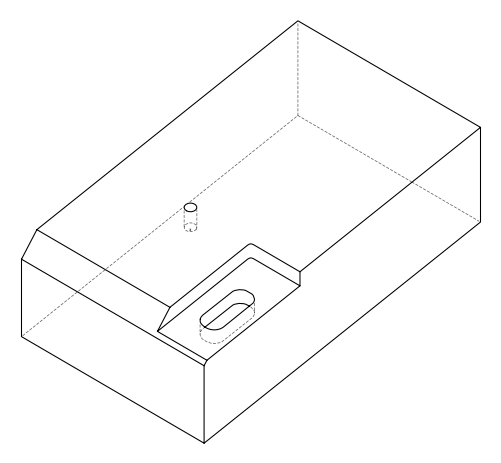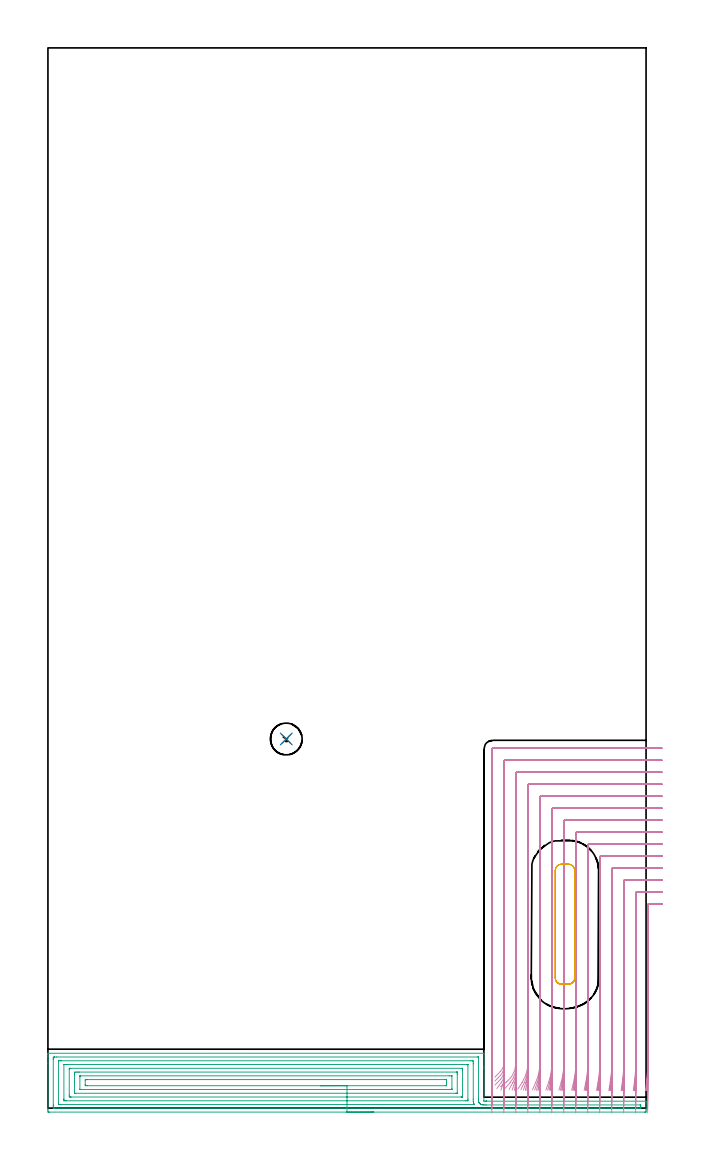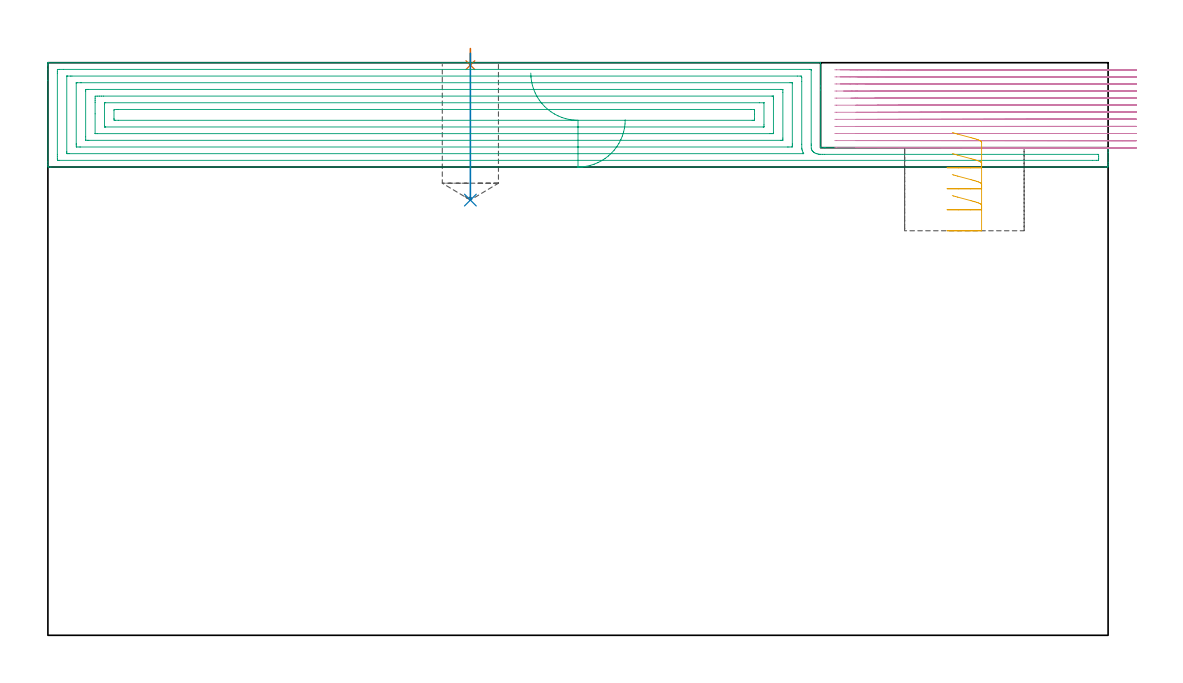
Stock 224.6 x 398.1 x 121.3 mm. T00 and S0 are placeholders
(PLAN: 5 operations, 4 tool changes, 63.5 min)
(1 SPOT_DRILL | STEP1POCKET | NXT0321_9005460120000 | 0.03 min | 1 mm3)
(2 DRILL_BLIND_HOLE_INTO_CENTER | STEP1POCKET | UGT0301_229 | 0.13 min | 2959 mm3)
(3 AREA_MILL | FG_CHAMFER_SURFACE | UGT0205_001 | 11.84 min | 52398 mm3)
(4 MILL_CORNER_NOTCH_RECTANGULAR | CORNER_NOTCH_RECTANGULAR | UGT0201_014 | Follow Part, ap 1.5, ae 75% | 50.18 min | 139435 mm3)
(5 MILL_RECTANGULAR_POCKET | POCKET_RECTANGULAR_STRAIGHT | UGT0201_100 | Follow Part, ap 4.5, ae 75% | 1.29 min | 26144 mm3)
(TOOL NXT0321_9005460120000 | NC Spot Drill, 142deg, 12mm, Carbide, Uncoated | D12 PA142 FL30 Z2)
(TOOL UGT0301_229 | Twist Drill 11.9 mm | D11.9 PA118 FL100 Z2)
(TOOL UGT0205_001 | Chamfer Mill 20 x 3 x 45 deg. | D20 FL50 Z2)
(TOOL UGT0201_014 | End mill 6 mm | D6 FL24 Z4)
(TOOL UGT0201_100 | End Mill 18 mm | D18 FL22 Z2)
(OP 1 SPOT_DRILL)
G17 G21 G94 G90
T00 M6
G54
G17 G0 G90 X89.5 Y138.6 S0 M3
G43 Z131.3 H0
G94 G81 G98 Z120.788 F250. R124.3
G80
M5
M2
(OP 2 DRILL_BLIND_HOLE_INTO_CENTER)
G17 G21 G94 G90
T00 M6
G54
G17 G0 G90 X89.5 Y138.6 S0 M3
G43 Z131.3 H0
G94 G81 G98 Z92.2 F250. R123.3
G80
M5
M2
(OP 3 AREA_MILL)
G17 G21 G94 G90
T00 M6
G54
G17 G0 G90 X122.3 Y-1.5 S1061 M3
G43 Z131.3 H0
Z109.2
G94 G1 X122.262 Z108.328 F250.
X122.148 Z107.464
X121.959 Z106.612
X121.697 Z105.78
X121.363 Z104.974
X120.96 Z104.2
X120.492 Z103.464
X119.96 Z102.772
X119.371 Z102.129
X118.728 Z101.54
X118.036 Z101.009
X117.3 Z100.54
X116.526 Z100.137
X115.72 Z99.803
X114.888 Z99.541
X114.037 Z99.352
X113.172 Z99.238
X112.3 Z99.2
X0.619
X0.155 Y-1.496 Z99.202
X0.009 Y-1.492 Z99.206
X0.004 Y-1.037 Z99.66
X0. Y-0.426 Z100.272
Y16.879 Z117.574
Y19.255 Z119.95
Y19.937 Z120.636
Y20.242 Z120.942
X0.006 Y20.592 Z121.283
X0.008 Y20.597 Z121.288
X0.173 Y20.6 Z121.3
X163.673
X163.69 Y20.595 Z121.294
X163.7 Y20.544 Z121.243
Y15.673 Z116.372
Y14.844 Z115.537
Y2.726 Z103.421
Y2.601 Z103.299
X164.456
X164.567 Y2.605 Z103.295
X164.569 Y2.602 Z103.297
X164.571 Y2.6 Z103.3
X164.593
X164.608 Y2.607 Z103.289
X164.618 Y2.613 Z103.282
X164.629 Y2.609 Z103.289
X164.649 Y2.6 Z103.3
X224.428
X224.59 Y2.597 Z103.289
X224.6 Y2.516 Z103.216
Y2.291 Z102.991
Y1.61 Z102.304
Y-0.496 Z100.201
X224.596 Y-1.037 Z99.658
X224.591 Y-1.491 Z99.205
X224.444 Y-1.495 Z99.202
X223.981 Y-1.5 Z99.2
X112.3
Y-0.086 Z100.614
X2.406 Y-0.085 Z100.615
X2.335
X2.03 Y-0.079 Z100.621
X2.01 Y0.02 Z100.72
X2.003 Y0.243 Z100.943
X2.001 Y0.727 Z101.427
X2. Y1.128 Z101.828
X2.001 Y18.373 Z119.073
X2.003 Y18.771 Z119.471
X2.01 Y19.168 Z119.868
X2.406 Y19.183 Z119.883
X2.478 Y19.184 Z119.884
X3.3 Y19.186 Z119.886
X161.44 Y19.185 Z119.885
X161.511 Y19.184 Z119.884
X161.637 Y19.179 Z119.879
X161.691 Y19.176 Z119.876
X161.695 Y19.146 Z119.846
X161.697 Y19.113 Z119.813
X161.7 Y18.998 Z119.698
X161.701 Y3.374 Z104.074
X161.703 Y3.114 Z103.814
X161.716 Y2.492 Z103.192
X161.742 Y2.349 Z103.049
X161.83 Y2.106 Z102.806
X161.909 Y1.987 Z102.687
X162.006 Y1.862 Z102.562
X162.175 Y1.696 Z102.396
X162.28 Y1.61 Z102.31
X162.333 Y1.572 Z102.272
X162.439 Y1.505 Z102.205
X162.754 Y1.362 Z102.062
X162.944 Y1.298 Z101.998
X163.226 Y1.233 Z101.933
X163.436 Y1.205 Z101.905
X163.648 Y1.193 Z101.893
X164.12 Y1.189 Z101.889
X164.549 Y1.186 Z101.886
X222.349 Y1.185 Z101.885
X222.472 Y1.183 Z101.883
X222.554 Y1.179 Z101.879
X222.59 Y1.176 Z101.876
X222.592 Y1.128 Z101.828
X222.596 Y0.727 Z101.427
X222.597 Y0.329 Z101.029
X222.59 Y-0.068 Z100.632
X222.194 Y-0.083 Z100.617
X222.122 Y-0.084 Z100.616
X221.3 Y-0.086 Z100.614
X112.3
Y1.328 Z102.028
X4.478 Y1.329 Z102.029
X4.193
X4.098 Y1.331 Z102.031
X4.024 Y1.335 Z102.035
X4.01 Y1.337 Z102.037
X4.006 Y1.365 Z102.065
X4.003 Y1.419 Z102.119
X4.001 Y1.61 Z102.31
X4. Y1.8 Z102.5
X4.001 Y17.68 Z118.38
X4.007 Y17.744 Z118.444
X4.01 Y17.763 Z118.463
X4.018 Y17.765 Z118.465
X4.051 Y17.768 Z118.468
X4.193 Y17.77 Z118.47
X4.802 Y17.771 Z118.471
X5.087
X158.759
X159.372 Y17.768 Z118.468
X159.653 Y17.764 Z118.464
X159.692 Y17.49 Z118.19
X159.697 Y17.446 Z118.146
X159.7 Y16.608 Z117.308
Y3.327 Z104.027
X159.709 Y2.492 Z103.192
X159.712 Y2.433 Z103.133
X159.751 Y2.207 Z102.907
X159.812 Y1.979 Z102.679
X159.964 Y1.61 Z102.31
X160.08 Y1.4 Z102.1
X160.102 Y1.356 Z102.056
X160.11 Y1.337 Z102.037
X160.105 Y1.335 Z102.035
X160.032 Y1.331 Z102.031
X159.937 Y1.329 Z102.029
X112.3 Y1.328 Z102.028
Y2.743 Z103.443
X6.873
X6.618 Y2.744 Z103.444
X6.129 Y2.748 Z103.448
X6.019 Y2.75 Z103.45
X6.01 Y2.94 Z103.64
X6. Y3.354 Z104.054
Y3.374 Z104.074
X6.001 Y16.265 Z116.965
X6.003 Y16.319 Z117.019
X6.007 Y16.344 Z117.044
X6.011 Y16.35 Z117.05
X6.022 Y16.352 Z117.052
X6.236 Y16.356 Z117.056
X6.873 Y16.357 Z117.057
X7.128
X157.226
X157.657 Y16.355 Z117.055
X157.681 Y16.353 Z117.053
X157.688 Y16.351 Z117.051
X157.692 Y16.343 Z117.043
X157.697 Y16.279 Z116.979
X157.699 Y16.149 Z116.849
X157.7 Y3.374 Z104.074
X157.699 Y3.014 Z103.714
X157.696 Y2.833 Z103.533
X157.693 Y2.75 Z103.45
X157.607 Y2.748 Z103.448
X156.972 Y2.744 Z103.444
X156.718 Y2.743 Z103.443
X112.3
Y4.157 Z104.857
X8.66
X8.56 Y4.158 Z104.858
X8.358 Y4.161 Z104.861
X8.01 Y4.17 Z104.87
X8.008 Y4.256 Z104.956
X8.001 Y4.908 Z105.608
Y14.612 Z115.312
X8.006 Y14.844 Z115.544
X8.01 Y14.923 Z115.623
X8.021 Y14.936 Z115.636
X8.123 Y14.939 Z115.639
X8.257 Y14.942 Z115.642
X8.459 Y14.943 Z115.643
X8.56
X155.286
X155.488 Y14.94 Z115.64
X155.621 Y14.936 Z115.636
X155.691 Y14.931 Z115.631
X155.693 Y14.915 Z115.615
X155.697 Y14.844 Z115.544
X155.7 Y14.336 Z115.036
Y4.631 Z105.331
X155.697 Y4.256 Z104.956
X155.694 Y4.193 Z104.893
X155.691 Y4.168 Z104.868
X155.588 Y4.164 Z104.864
X155.387 Y4.158 Z104.858
X155.286 Y4.157 Z104.857
X155.185
X112.3
Y5.571 Z106.271
X10.447 Y5.572 Z106.272
X10.007 Y5.573 Z106.273
X10.005 Y5.575 Z106.275
X10.002 Y5.579 Z106.279
X10. Y9.771 Z110.471
Y12.197 Z112.897
X10.001 Y12.638 Z113.338
X10.003 Y13.079 Z113.779
X10.007 Y13.514 Z114.214
X10.447 Y13.522 Z114.222
X10.888 Y13.526 Z114.226
X11.341 Y13.528 Z114.228
X11.779 Y13.529 Z114.229
X153.399 Y13.528 Z114.228
X153.55 Y13.527 Z114.227
X153.671 Y13.524 Z114.224
X153.684 Y13.523 Z114.223
X153.69 Y13.512 Z114.212
X153.695 Y13.462 Z114.162
X153.698 Y13.377 Z114.077
X153.7 Y13.079 Z113.779
Y12.781 Z113.481
Y5.724 Z106.424
X153.697 Y5.624 Z106.324
X153.692 Y5.589 Z106.289
X153.688 Y5.577 Z106.277
X153.682 Y5.576 Z106.276
X153.626 Y5.573 Z106.273
X153.399 Y5.572 Z106.272
X152.961 Y5.571 Z106.271
X112.3
Y6.985 Z107.685
X12.234 Y6.986 Z107.686
X12.149 Y6.987 Z107.687
X12.046 Y6.992 Z107.692
X12.009 Y6.999 Z107.699
X12.005 Y7.019 Z107.719
X12.002 Y7.044 Z107.744
X12. Y7.134 Z107.834
X12.001 Y11.777 Z112.477
X12.003 Y11.931 Z112.631
X12.01 Y12.054 Z112.754
X12.016 Y12.108 Z112.808
X12.033 Y12.11 Z112.81
X12.234 Y12.114 Z112.814
X150.718 Y12.115 Z112.815
X151.612 Y12.114 Z112.814
X151.697 Y12.113 Z112.813
X151.698 Y12.112 Z112.812
X151.7 Y12.11 Z112.81
X151.699 Y7.436 Z108.136
X151.694 Y7.087 Z107.787
X151.69 Y6.992 Z107.692
X151.685 Y6.99 Z107.69
X151.662 Y6.987 Z107.687
X151.612 Y6.986 Z107.686
X151.528 Y6.985 Z107.685
X112.3
Y8.4 Z109.1
X14.914
X14.289 Y8.403 Z109.103
X14.021 Y8.407 Z109.107
X14.002 Y8.668 Z109.368
X14.001 Y8.688 Z109.388
Y10.452 Z111.152
X14.021 Y10.693 Z111.393
X14.645 Y10.699 Z111.399
X14.914 Y10.7 Z111.4
X148.931
X149.555 Y10.698 Z111.398
X149.647 Y10.696 Z111.396
X149.676 Y10.694 Z111.394
X149.694 Y10.562 Z111.262
X149.697 Y10.432 Z111.132
X149.7 Y9.673 Z110.373
Y8.791 Z109.491
X149.699 Y8.668 Z109.368
X149.697 Y8.478 Z109.178
X149.694 Y8.431 Z109.131
X149.691 Y8.413 Z109.113
X149.654 Y8.407 Z109.107
X149.474 Y8.403 Z109.103
X149.202 Y8.4 Z109.1
X112.3
X111.428 Z109.138
X110.564 Z109.251
X109.712 Z109.44
X108.88 Z109.703
X108.074 Z110.036
X107.3 Z110.439
X106.564 Z110.908
X105.872 Z111.439
X105.229 Z112.028
X104.64 Z112.672
X104.109 Z113.364
X103.64 Z114.1
X103.237 Z114.873
X102.903 Z115.679
X102.641 Z116.511
X102.452 Z117.363
X102.338 Z118.228
X102.3 Z119.1
G0 Z131.3
M5
M2
(OP 4 MILL_CORNER_NOTCH_RECTANGULAR)
G17 G21 G94 G90
T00 M6
G54
G17 G0 G90 X230.6 Y76.6 S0 M3
G43 Z131.3 H0
Z119.8
G94 G1 X227.6 F250.
X225.495 F500.
G3 X225.2 Y76.305 R0.3
G1 Y16.921
G2 X224.741 Y9.603 R58.5
G1 X224.365 Y6.627 F250.
G0 Z131.3
X230.6 Y81.1
Z119.8
G1 X227.6
X220.996 F500.
G3 X220.7 Y80.804 R0.3
G1 Y16.921
G2 X220.201 Y9.6 R54.
G1 X219.795 Y6.628 F250.
G0 Z131.3
X230.6 Y85.6
Z119.8
G1 X227.6
X216.496 F500.
G3 X216.2 Y85.304 R0.3
G1 Y16.921
G2 X215.656 Y9.6 R49.5
G1 X215.212 Y6.633 F250.
G0 Z131.3
X230.6 Y90.1
Z119.8
G1 X227.6
X211.996 F500.
G3 X211.7 Y89.804 R0.3
G1 Y16.921
G2 X211.101 Y9.6 R45.
G1 X210.613 Y6.64 F250.
G0 Z131.3
X230.6 Y94.6
Z119.8
G1 X227.6
X207.496 F500.
G3 X207.2 Y94.304 R0.3
G1 Y16.921
G2 X206.533 Y9.6 R40.5
G1 X205.991 Y6.649 F250.
G0 Z131.3
X230.6 Y99.1
Z119.8
G1 X227.6
X202.996 F500.
G3 X202.7 Y98.804 R0.3
G1 Y16.921
G2 X201.948 Y9.6 R36.
G1 X201.338 Y6.663 F250.
G0 Z131.3
X230.6 Y103.6
Z119.8
G1 X227.6
X198.497 F500.
G3 X198.2 Y103.304 R0.3
G1 Y16.921
G2 X197.338 Y9.6 R31.5
G1 X196.64 Y6.682 F250.
G0 Z131.3
X230.6 Y108.1
Z119.8
G1 X227.6
X193.997 F500.
G3 X193.7 Y107.803 R0.3
G1 Y16.921
G2 X192.689 Y9.6 R27.
G1 X191.875 Y6.712 F250.
G0 Z131.3
X230.6 Y112.6
Z119.8
G1 X227.6
X189.497 F500.
G3 X189.2 Y112.303 R0.3
G1 Y16.921
G2 X187.976 Y9.6 R22.5
G1 X187. Y6.763 F250.
G0 Z131.3
X230.6 Y117.1
Z119.8
G1 X227.6
X184.997 F500.
G3 X184.7 Y116.803 R0.3
G1 Y16.921
G2 X183.144 Y9.6 R18.
G1 X181.924 Y6.859 F250.
G0 Z131.3
X230.6 Y121.6
Z119.8
G1 X227.6
X180.497 F500.
G3 X180.2 Y121.303 R0.3
G1 Y16.921
G2 X178.043 Y9.6 R13.5
G1 X176.416 Y7.079 F250.
G0 Z131.3
X230.6 Y126.1
Z119.8
G1 X227.6
X175.997 F500.
G3 X175.7 Y125.803 R0.3
G1 Y16.921
G2 X172.28 Y9.859 R9.
G1 X169.926 Y7.999 F250.
G0 Z131.3
X230.6 Y130.6
Z119.8
G1 X227.6
X171.497 F500.
G3 X171.2 Y130.303 R0.3
G1 Y16.921
G2 X169.928 Y13.786 R4.5
G1 X167.839 Y11.633 F250.
G0 Z131.3
X230.6 Y135.1
Z119.8
G1 X227.6
X167.1 F500.
G3 X166.7 Y134.7 R0.4
G1 Y16.921
Y13.921 F250.
G0 Z131.3
X230.6 Y76.6
Z118.3
G1 X227.6
X225.495 F500.
G3 X225.2 Y76.305 R0.3
G1 Y15.422
G2 X224.911 Y9.616 R58.5
G1 X224.613 Y6.631 F250.
G0 Z131.3
X230.6 Y81.1
Z118.3
G1 X227.6
X220.996 F500.
G3 X220.7 Y80.804 R0.3
G1 Y15.422
G2 X220.385 Y9.6 R54.
G1 X220.062 Y6.618 F250.
G0 Z131.3
X230.6 Y85.6
Z118.3
G1 X227.6
X216.496 F500.
G3 X216.2 Y85.304 R0.3
G1 Y15.422
G2 X215.856 Y9.6 R49.5
G1 X215.504 Y6.621 F250.
G0 Z131.3
X230.6 Y90.1
Z118.3
G1 X227.6
X211.996 F500.
G3 X211.7 Y89.804 R0.3
G1 Y15.422
G2 X211.322 Y9.6 R45.
G1 X210.934 Y6.625 F250.
G0 Z131.3
X230.6 Y94.6
Z118.3
G1 X227.6
X207.496 F500.
G3 X207.2 Y94.304 R0.3
G1 Y15.422
G2 X206.779 Y9.6 R40.5
G1 X206.348 Y6.631 F250.
G0 Z131.3
X230.6 Y99.1
Z118.3
G1 X227.6
X202.996 F500.
G3 X202.7 Y98.804 R0.3
G1 Y15.422
G2 X202.226 Y9.6 R36.
G1 X201.741 Y6.64 F250.
G0 Z131.3
X230.6 Y103.6
Z118.3
G1 X227.6
X198.497 F500.
G3 X198.2 Y103.304 R0.3
G1 Y15.422
G2 X197.657 Y9.6 R31.5
G1 X197.103 Y6.652 F250.
G0 Z131.3
X230.6 Y108.1
Z118.3
G1 X227.6
X193.997 F500.
G3 X193.7 Y107.803 R0.3
G1 Y15.422
G2 X193.065 Y9.6 R27.
G1 X192.418 Y6.671 F250.
G0 Z131.3
X230.6 Y112.6
Z118.3
G1 X227.6
X189.497 F500.
G3 X189.2 Y112.303 R0.3
G1 Y15.422
G2 X188.434 Y9.6 R22.5
G1 X187.657 Y6.702 F250.
G0 Z131.3
X230.6 Y117.1
Z118.3
G1 X227.6
X184.997 F500.
G3 X184.7 Y116.803 R0.3
G1 Y15.422
G2 X183.732 Y9.6 R18.
G1 X182.762 Y6.761 F250.
G0 Z131.3
X230.6 Y121.6
Z118.3
G1 X227.6
X180.497 F500.
G3 X180.2 Y121.303 R0.3
G1 Y15.422
G2 X178.88 Y9.6 R13.5
G1 X177.586 Y6.893 F250.
G0 Z131.3
X230.6 Y126.1
Z118.3
G1 X227.6
X175.997 F500.
G3 X175.7 Y125.803 R0.3
G1 Y15.422
G2 X173.563 Y9.6 R9.
G1 X171.623 Y7.312 F250.
G0 Z131.3
X230.6 Y130.6
Z118.3
G1 X227.6
X171.497 F500.
G3 X171.2 Y130.303 R0.3
G1 Y15.422
G2 X169.929 Y12.288 R4.5
G1 X167.84 Y10.135 F250.
G0 Z131.3
X230.6 Y135.1
Z118.3
G1 X227.6
X167.1 F500.
G3 X166.7 Y134.7 R0.4
G1 Y15.422
Y12.422 F250.
G0 Z131.3
X230.6 Y76.6
Z116.8
G1 X227.6
X225.495 F500.
G3 X225.2 Y76.305 R0.3
G1 Y13.926
G2 X225.042 Y9.633 R58.5
G1 X224.822 Y6.641 F250.
G0 Z131.3
X230.6 Y81.1
Z116.8
G1 X227.6
X220.996 F500.
G3 X220.7 Y80.804 R0.3
G1 Y13.926
G2 X220.526 Y9.6 R54.
G1 X220.286 Y6.61 F250.
G0 Z131.3
X230.6 Y85.6
Z116.8
G1 X227.6
X216.496 F500.
G3 X216.2 Y85.304 R0.3
G1 Y13.926
G2 X216.011 Y9.6 R49.5
G1 X215.748 Y6.612 F250.
G0 Z131.3
X230.6 Y90.1
Z116.8
G1 X227.6
X211.996 F500.
G3 X211.7 Y89.804 R0.3
G1 Y13.926
G2 X211.492 Y9.6 R45.
G1 X211.203 Y6.614 F250.
G0 Z131.3
X230.6 Y94.6
Z116.8
G1 X227.6
X207.496 F500.
G3 X207.2 Y94.304 R0.3
G1 Y13.926
G2 X206.968 Y9.6 R40.5
G1 X206.648 Y6.617 F250.
G0 Z131.3
X230.6 Y99.1
Z116.8
G1 X227.6
X202.996 F500.
G3 X202.7 Y98.804 R0.3
G1 Y13.926
G2 X202.439 Y9.6 R36.
G1 X202.079 Y6.622 F250.
G0 Z131.3
X230.6 Y103.6
Z116.8
G1 X227.6
X198.496 F500.
G3 X198.2 Y103.304 R0.3
G1 Y13.926
G2 X197.902 Y9.6 R31.5
G1 X197.49 Y6.628 F250.
G0 Z131.3
X230.6 Y108.1
Z116.8
G1 X227.6
X193.997 F500.
G3 X193.7 Y107.803 R0.3
G1 Y13.926
G2 X193.351 Y9.6 R27.
G1 X192.871 Y6.639 F250.
G0 Z131.3
X230.6 Y112.6
Z116.8
G1 X227.6
X189.497 F500.
G3 X189.2 Y112.303 R0.3
G1 Y13.926
G2 X188.78 Y9.6 R22.5
G1 X188.203 Y6.656 F250.
G0 Z131.3
X230.6 Y117.1
Z116.8
G1 X227.6
X184.997 F500.
G3 X184.7 Y116.803 R0.3
G1 Y13.926
G2 X184.172 Y9.6 R18.
G1 X183.451 Y6.688 F250.
G0 Z131.3
X230.6 Y121.6
Z116.8
G1 X227.6
X180.497 F500.
G3 X180.2 Y121.303 R0.3
G1 Y13.926
G2 X179.488 Y9.6 R13.5
G1 X178.527 Y6.758 F250.
G0 Z131.3
X230.6 Y126.1
Z116.8
G1 X227.6
X175.997 F500.
G3 X175.7 Y125.803 R0.3
G1 Y13.926
G2 X174.592 Y9.6 R9.
G1 X173.15 Y6.969 F250.
G0 Z131.3
X230.6 Y130.6
Z116.8
G1 X227.6
X171.497 F500.
G3 X171.2 Y130.303 R0.3
G1 Y13.926
G2 X169.947 Y10.811 R4.5
G1 X167.87 Y8.646 F250.
G0 Z131.3
X230.6 Y135.1
Z116.8
G1 X227.6
X167.1 F500.
G3 X166.7 Y134.7 R0.4
G1 Y13.926
Y10.926 F250.
G0 Z131.3
X230.6 Y76.6
Z115.3
G1 X227.6
X225.495 F500.
G3 X225.2 Y76.305 R0.3
G1 Y12.421
G2 X225.134 Y9.648 R58.5
G1 X224.992 Y6.651 F250.
G0 Z131.3
X230.6 Y81.1
Z115.3
G1 X227.6
X220.996 F500.
G3 X220.7 Y80.804 R0.3
G1 Y12.421
G2 X220.626 Y9.6 R54.
G1 X220.47 Y6.604 F250.
G0 Z131.3
X230.6 Y85.6
Z115.3
G1 X227.6
X216.496 F500.
G3 X216.2 Y85.304 R0.3
G1 Y12.421
G2 X216.12 Y9.6 R49.5
G1 X215.949 Y6.605 F250.
G0 Z131.3
X230.6 Y90.1
Z115.3
G1 X227.6
X211.996 F500.
G3 X211.7 Y89.804 R0.3
G1 Y12.421
G2 X211.612 Y9.6 R45.
G1 X211.423 Y6.606 F250.
G0 Z131.3
X230.6 Y94.6
Z115.3
G1 X227.6
X207.496 F500.
G3 X207.2 Y94.304 R0.3
G1 Y12.421
G2 X207.102 Y9.6 R40.5
G1 X206.893 Y6.607 F250.
G0 Z131.3
X230.6 Y99.1
Z115.3
G1 X227.6
X202.996 F500.
G3 X202.7 Y98.804 R0.3
G1 Y12.421
G2 X202.589 Y9.6 R36.
G1 X202.354 Y6.609 F250.
G0 Z131.3
X230.6 Y103.6
Z115.3
G1 X227.6
X198.496 F500.
G3 X198.2 Y103.304 R0.3
G1 Y12.421
G2 X198.073 Y9.6 R31.5
G1 X197.805 Y6.612 F250.
G0 Z131.3
X230.6 Y108.1
Z115.3
G1 X227.6
X193.997 F500.
G3 X193.7 Y107.803 R0.3
G1 Y12.421
G2 X193.552 Y9.6 R27.
G1 X193.239 Y6.616 F250.
G0 Z131.3
X230.6 Y112.6
Z115.3
G1 X227.6
X189.497 F500.
G3 X189.2 Y112.303 R0.3
G1 Y12.421
G2 X189.022 Y9.6 R22.5
G1 X188.646 Y6.624 F250.
G0 Z131.3
X230.6 Y117.1
Z115.3
G1 X227.6
X184.997 F500.
G3 X184.7 Y116.803 R0.3
G1 Y12.421
G2 X184.478 Y9.6 R18.
G1 X184.007 Y6.637 F250.
G0 Z131.3
X230.6 Y121.6
Z115.3
G1 X227.6
X180.497 F500.
G3 X180.2 Y121.303 R0.3
G1 Y12.421
G2 X179.902 Y9.6 R13.5
G1 X179.275 Y6.666 F250.
G0 Z131.3
X230.6 Y126.1
Z115.3
G1 X227.6
X175.997 F500.
G3 X175.7 Y125.803 R0.3
G1 Y12.421
G2 X175.247 Y9.6 R9.
G1 X174.306 Y6.751 F250.
G0 Z131.3
X230.6 Y130.6
Z115.3
G1 X227.6
X171.497 F500.
G3 X171.2 Y130.303 R0.3
G1 Y12.421
G2 X170.331 Y9.762 R4.5
G1 X168.558 Y7.342 F250.
G0 Z131.3
X230.6 Y135.1
Z115.3
G1 X227.6
X167.1 F500.
G3 X166.7 Y134.7 R0.4
G1 Y12.421
Y9.421 F250.
G0 Z131.3
X230.6 Y76.6
Z113.8
G1 X227.6
X225.495 F500.
G3 X225.2 Y76.305 R0.3
G1 Y10.925
G2 X225.186 Y9.658 R58.5
G1 X225.121 Y6.659 F250.
G0 Z131.3
X230.6 Y81.1
Z113.8
G1 X227.6
X220.996 F500.
G3 X220.7 Y80.804 R0.3
G1 Y10.925
G2 X220.684 Y9.6 R54.
G1 X220.61 Y6.601 F250.
G0 Z131.3
X230.6 Y85.6
Z113.8
G1 X227.6
X216.496 F500.
G3 X216.2 Y85.304 R0.3
G1 Y10.925
G2 X216.182 Y9.6 R49.5
G1 X216.102 Y6.601 F250.
G0 Z131.3
X230.6 Y90.1
Z113.8
G1 X227.6
X211.996 F500.
G3 X211.7 Y89.804 R0.3
G1 Y10.925
G2 X211.68 Y9.6 R45.
G1 X211.592 Y6.601 F250.
G0 Z131.3
X230.6 Y94.6
Z113.8
G1 X227.6
X207.496 F500.
G3 X207.2 Y94.304 R0.3
G1 Y10.925
G2 X207.178 Y9.6 R40.5
G1 X207.08 Y6.602 F250.
G0 Z131.3
X230.6 Y99.1
Z113.8
G1 X227.6
X202.996 F500.
G3 X202.7 Y98.804 R0.3
G1 Y10.925
G2 X202.676 Y9.6 R36.
G1 X202.565 Y6.602 F250.
G0 Z131.3
X230.6 Y103.6
Z113.8
G1 X227.6
X198.496 F500.
G3 X198.2 Y103.304 R0.3
G1 Y10.925
G2 X198.172 Y9.6 R31.5
G1 X198.046 Y6.603 F250.
G0 Z131.3
X230.6 Y108.1
Z113.8
G1 X227.6
X193.997 F500.
G3 X193.7 Y107.803 R0.3
G1 Y10.925
G2 X193.667 Y9.6 R27.
G1 X193.52 Y6.604 F250.
G0 Z131.3
X230.6 Y112.6
Z113.8
G1 X227.6
X189.497 F500.
G3 X189.2 Y112.303 R0.3
G1 Y10.925
G2 X189.161 Y9.6 R22.5
G1 X188.984 Y6.605 F250.
G0 Z131.3
X230.6 Y117.1
Z113.8
G1 X227.6
X184.997 F500.
G3 X184.7 Y116.803 R0.3
G1 Y10.925
G2 X184.651 Y9.6 R18.
G1 X184.43 Y6.608 F250.
G0 Z131.3
X230.6 Y121.6
Z113.8
G1 X227.6
X180.497 F500.
G3 X180.2 Y121.303 R0.3
G1 Y10.925
G2 X180.135 Y9.6 R13.5
G1 X179.84 Y6.615 F250.
G0 Z131.3
X230.6 Y126.1
Z113.8
G1 X227.6
X175.997 F500.
G3 X175.7 Y125.803 R0.3
G1 Y10.925
G2 X175.602 Y9.6 R9.
G1 X175.16 Y6.633 F250.
G0 Z131.3
X230.6 Y130.6
Z113.8
G1 X227.6
X171.497 F500.
G3 X171.2 Y130.303 R0.3
G1 Y10.925
G2 X171. Y9.6 R4.5
G1 X170.117 Y6.733 F250.
G0 Z131.3
X230.6 Y135.1
Z113.8
G1 X227.6
X167.1 F500.
G3 X166.7 Y134.7 R0.4
G1 Y10.925
Y7.925 F250.
G0 Z131.3
X230.6 Y76.6
Z112.3
G1 X227.6
X225.495 F500.
G3 X225.2 Y76.305 R0.3
G1 Y9.661
Y6.661 F250.
G0 Z131.3
X230.6 Y81.1
Z112.3
G1 X227.6
X220.996 F500.
G3 X220.7 Y80.804 R0.3
G1 Y9.6
Y6.6 F250.
G0 Z131.3
X230.6 Y85.6
Z112.3
G1 X227.6
X216.496 F500.
G3 X216.2 Y85.304 R0.3
G1 Y9.6
Y6.6 F250.
G0 Z131.3
X230.6 Y90.1
Z112.3
G1 X227.6
X211.996 F500.
G3 X211.7 Y89.804 R0.3
G1 Y9.6
Y6.6 F250.
G0 Z131.3
X230.6 Y94.6
Z112.3
G1 X227.6
X207.496 F500.
G3 X207.2 Y94.304 R0.3
G1 Y9.6
Y6.6 F250.
G0 Z131.3
X230.6 Y99.1
Z112.3
G1 X227.6
X202.996 F500.
G3 X202.7 Y98.804 R0.3
G1 Y9.6
Y6.6 F250.
G0 Z131.3
X230.6 Y103.6
Z112.3
G1 X227.6
X198.496 F500.
G3 X198.2 Y103.304 R0.3
G1 Y9.6
Y6.6 F250.
G0 Z131.3
X230.6 Y108.1
Z112.3
G1 X227.6
X193.997 F500.
G3 X193.7 Y107.803 R0.3
G1 Y9.6
Y6.6 F250.
G0 Z131.3
X230.6 Y112.6
Z112.3
G1 X227.6
X189.497 F500.
G3 X189.2 Y112.303 R0.3
G1 Y9.6
Y6.6 F250.
G0 Z131.3
X230.6 Y117.1
Z112.3
G1 X227.6
X184.997 F500.
G3 X184.7 Y116.803 R0.3
G1 Y9.6
Y6.6 F250.
G0 Z131.3
X230.6 Y121.6
Z112.3
G1 X227.6
X180.497 F500.
G3 X180.2 Y121.303 R0.3
G1 Y9.6
Y6.6 F250.
G0 Z131.3
X230.6 Y126.1
Z112.3
G1 X227.6
X175.997 F500.
G3 X175.7 Y125.803 R0.3
G1 Y9.6
X175.699 Y6.6 F250.
G0 Z131.3
X230.6 Y130.6
Z112.3
G1 X227.6
X171.497 F500.
G3 X171.2 Y130.303 R0.3
G1 Y125.803
Y9.6
X171.199 Y6.6 F250.
G0 Z131.3
X230.6 Y135.1
Z112.3
G1 X227.6
X167.1 F500.
G3 X166.7 Y134.7 R0.4
G1 Y9.602
Y6.602 F250.
G0 Z131.3
X230.6 Y76.6
Z110.8
G1 X227.6
X225.495 F500.
G3 X225.2 Y76.305 R0.3
G1 Y8.661
Y5.661 F250.
G0 Z131.3
X230.6 Y81.1
Z110.8
G1 X227.6
X220.996 F500.
G3 X220.7 Y80.804 R0.3
G1 Y8.6
Y5.6 F250.
G0 Z131.3
X230.6 Y85.6
Z110.8
G1 X227.6
X216.496 F500.
G3 X216.2 Y85.304 R0.3
G1 Y8.6
Y5.6 F250.
G0 Z131.3
X230.6 Y90.1
Z110.8
G1 X227.6
X211.996 F500.
G3 X211.7 Y89.804 R0.3
G1 Y8.6
Y5.6 F250.
G0 Z131.3
X230.6 Y94.6
Z110.8
G1 X227.6
X207.496 F500.
G3 X207.2 Y94.304 R0.3
G1 Y8.6
Y5.6 F250.
G0 Z131.3
X230.6 Y99.1
Z110.8
G1 X227.6
X202.996 F500.
G3 X202.7 Y98.804 R0.3
G1 Y8.6
Y5.6 F250.
G0 Z131.3
X230.6 Y103.6
Z110.8
G1 X227.6
X198.496 F500.
G3 X198.2 Y103.304 R0.3
G1 Y8.6
Y5.6 F250.
G0 Z131.3
X230.6 Y108.1
Z110.8
G1 X227.6
X193.997 F500.
G3 X193.7 Y107.803 R0.3
G1 Y8.6
Y5.6 F250.
G0 Z131.3
X230.6 Y112.6
Z110.8
G1 X227.6
X189.497 F500.
G3 X189.2 Y112.303 R0.3
G1 Y8.6
Y5.6 F250.
G0 Z131.3
X230.6 Y117.1
Z110.8
G1 X227.6
X184.997 F500.
G3 X184.7 Y116.803 R0.3
G1 Y8.6
Y5.6 F250.
G0 Z131.3
X230.6 Y121.6
Z110.8
G1 X227.6
X180.497 F500.
G3 X180.2 Y121.303 R0.3
G1 Y8.6
Y5.6 F250.
G0 Z131.3
X230.6 Y126.1
Z110.8
G1 X227.6
X175.997 F500.
G3 X175.7 Y125.803 R0.3
G1 Y8.6
Y5.6 F250.
G0 Z131.3
X230.6 Y130.6
Z110.8
G1 X227.6
X171.497 F500.
G3 X171.2 Y130.303 R0.3
G1 Y8.6
Y5.6 F250.
G0 Z131.3
X230.6 Y135.1
Z110.8
G1 X227.6
X167.1 F500.
G3 X166.7 Y134.7 R0.4
G1 Y8.6
Y5.6 F250.
G0 Z131.3
X230.6 Y76.6
Z109.3
G1 X227.6
X225.495 F500.
G3 X225.2 Y76.305 R0.3
G1 Y7.161
Y4.161 F250.
G0 Z131.3
X230.6 Y81.1
Z109.3
G1 X227.6
X220.996 F500.
G3 X220.7 Y80.804 R0.3
G1 Y7.1
Y4.1 F250.
G0 Z131.3
X230.6 Y85.6
Z109.3
G1 X227.6
X216.496 F500.
G3 X216.2 Y85.304 R0.3
G1 Y7.1
Y4.1 F250.
G0 Z131.3
X230.6 Y90.1
Z109.3
G1 X227.6
X211.996 F500.
G3 X211.7 Y89.804 R0.3
G1 Y7.1
Y4.1 F250.
G0 Z131.3
X230.6 Y94.6
Z109.3
G1 X227.6
X207.496 F500.
G3 X207.2 Y94.304 R0.3
G1 Y7.1
Y4.1 F250.
G0 Z131.3
X230.6 Y99.1
Z109.3
G1 X227.6
X202.996 F500.
G3 X202.7 Y98.804 R0.3
G1 Y7.1
Y4.1 F250.
G0 Z131.3
X230.6 Y103.6
Z109.3
G1 X227.6
X198.496 F500.
G3 X198.2 Y103.304 R0.3
G1 Y7.1
Y4.1 F250.
G0 Z131.3
X230.6 Y108.1
Z109.3
G1 X227.6
X193.997 F500.
G3 X193.7 Y107.803 R0.3
G1 Y7.1
Y4.1 F250.
G0 Z131.3
X230.6 Y112.6
Z109.3
G1 X227.6
X189.497 F500.
G3 X189.2 Y112.303 R0.3
G1 Y7.1
Y4.1 F250.
G0 Z131.3
X230.6 Y117.1
Z109.3
G1 X227.6
X184.997 F500.
G3 X184.7 Y116.803 R0.3
G1 Y7.1
Y4.1 F250.
G0 Z131.3
X230.6 Y121.6
Z109.3
G1 X227.6
X180.497 F500.
G3 X180.2 Y121.303 R0.3
G1 Y7.1
Y4.1 F250.
G0 Z131.3
X230.6 Y126.1
Z109.3
G1 X227.6
X175.997 F500.
G3 X175.7 Y125.803 R0.3
G1 Y7.1
Y4.1 F250.
G0 Z131.3
X230.6 Y130.6
Z109.3
G1 X227.6
X171.497 F500.
G3 X171.2 Y130.303 R0.3
G1 Y7.1
Y4.1 F250.
G0 Z131.3
X230.6 Y135.1
Z109.3
G1 X227.6
X167.1 F500.
G3 X166.7 Y134.7 R0.4
G1 Y7.1
Y4.1 F250.
G0 Z131.3
X230.6 Y76.6
Z107.8
G1 X227.6
X225.495 F500.
G3 X225.2 Y76.305 R0.3
G1 Y5.661
Y2.661 F250.
G0 Z131.3
X230.6 Y81.1
Z107.8
G1 X227.6
X220.996 F500.
G3 X220.7 Y80.804 R0.3
G1 Y5.6
Y2.6 F250.
G0 Z131.3
X230.6 Y85.6
Z107.8
G1 X227.6
X216.496 F500.
G3 X216.2 Y85.304 R0.3
G1 Y5.6
Y2.6 F250.
G0 Z131.3
X230.6 Y90.1
Z107.8
G1 X227.6
X211.996 F500.
G3 X211.7 Y89.804 R0.3
G1 Y5.6
Y2.6 F250.
G0 Z131.3
X230.6 Y94.6
Z107.8
G1 X227.6
X207.496 F500.
G3 X207.2 Y94.304 R0.3
G1 Y5.6
Y2.6 F250.
G0 Z131.3
X230.6 Y99.1
Z107.8
G1 X227.6
X202.996 F500.
G3 X202.7 Y98.804 R0.3
G1 Y5.6
Y2.6 F250.
G0 Z131.3
X230.6 Y103.6
Z107.8
G1 X227.6
X198.496 F500.
G3 X198.2 Y103.304 R0.3
G1 Y5.6
Y2.6 F250.
G0 Z131.3
X230.6 Y108.1
Z107.8
G1 X227.6
X193.997 F500.
G3 X193.7 Y107.803 R0.3
G1 Y5.6
Y2.6 F250.
G0 Z131.3
X230.6 Y112.6
Z107.8
G1 X227.6
X189.497 F500.
G3 X189.2 Y112.303 R0.3
G1 Y5.6
Y2.6 F250.
G0 Z131.3
X230.6 Y117.1
Z107.8
G1 X227.6
X184.997 F500.
G3 X184.7 Y116.803 R0.3
G1 Y5.6
Y2.6 F250.
G0 Z131.3
X230.6 Y121.6
Z107.8
G1 X227.6
X180.497 F500.
G3 X180.2 Y121.303 R0.3
G1 Y5.6
Y2.6 F250.
G0 Z131.3
X230.6 Y126.1
Z107.8
G1 X227.6
X175.997 F500.
G3 X175.7 Y125.803 R0.3
G1 Y5.6
Y2.6 F250.
G0 Z131.3
X230.6 Y130.6
Z107.8
G1 X227.6
X171.497 F500.
G3 X171.2 Y130.303 R0.3
G1 Y5.6
Y2.6 F250.
G0 Z131.3
X230.6 Y135.1
Z107.8
G1 X227.6
X167.1 F500.
G3 X166.7 Y134.7 R0.4
G1 Y5.6
Y2.6 F250.
G0 Z131.3
X230.6 Y76.6
Z106.3
G1 X227.6
X225.495 F500.
G3 X225.2 Y76.305 R0.3
G1 Y4.161
Y1.161 F250.
G0 Z131.3
X230.6 Y81.1
Z106.3
G1 X227.6
X220.996 F500.
G3 X220.7 Y80.804 R0.3
G1 Y4.1
Y1.1 F250.
G0 Z131.3
X230.6 Y85.6
Z106.3
G1 X227.6
X216.496 F500.
G3 X216.2 Y85.304 R0.3
G1 Y4.1
Y1.1 F250.
G0 Z131.3
X230.6 Y90.1
Z106.3
G1 X227.6
X211.996 F500.
G3 X211.7 Y89.804 R0.3
G1 Y4.1
Y1.1 F250.
G0 Z131.3
X230.6 Y94.6
Z106.3
G1 X227.6
X207.496 F500.
G3 X207.2 Y94.304 R0.3
G1 Y4.1
Y1.1 F250.
G0 Z131.3
X230.6 Y99.1
Z106.3
G1 X227.6
X202.996 F500.
G3 X202.7 Y98.804 R0.3
G1 Y4.1
Y1.1 F250.
G0 Z131.3
X230.6 Y103.6
Z106.3
G1 X227.6
X198.496 F500.
G3 X198.2 Y103.304 R0.3
G1 Y4.1
Y1.1 F250.
G0 Z131.3
X230.6 Y108.1
Z106.3
G1 X227.6
X193.997 F500.
G3 X193.7 Y107.803 R0.3
G1 Y4.1
Y1.1 F250.
G0 Z131.3
X230.6 Y112.6
Z106.3
G1 X227.6
X189.497 F500.
G3 X189.2 Y112.303 R0.3
G1 Y4.1
Y1.1 F250.
G0 Z131.3
X230.6 Y117.1
Z106.3
G1 X227.6
X184.997 F500.
G3 X184.7 Y116.803 R0.3
G1 Y4.1
Y1.1 F250.
G0 Z131.3
X230.6 Y121.6
Z106.3
G1 X227.6
X180.497 F500.
G3 X180.2 Y121.303 R0.3
G1 Y4.1
Y1.1 F250.
G0 Z131.3
X230.6 Y126.1
Z106.3
G1 X227.6
X175.997 F500.
G3 X175.7 Y125.803 R0.3
G1 Y4.1
Y1.1 F250.
G0 Z131.3
X230.6 Y130.6
Z106.3
G1 X227.6
X171.497 F500.
G3 X171.2 Y130.302 R0.3
G1 Y4.1
Y1.1 F250.
G0 Z131.3
X230.6 Y135.1
Z106.3
G1 X227.6
X167.1 F500.
G3 X166.7 Y134.7 R0.4
G1 Y4.1
Y1.1 F250.
G0 Z131.3
X230.6 Y76.6
Z104.8
G1 X227.6
X225.495 F500.
G3 X225.2 Y76.305 R0.3
G1 Y2.661
Y-0.339 F250.
G0 Z131.3
X230.6 Y81.1
Z104.8
G1 X227.6
X220.996 F500.
G3 X220.7 Y80.804 R0.3
G1 Y2.6
Y-0.4 F250.
G0 Z131.3
X230.6 Y85.6
Z104.8
G1 X227.6
X216.496 F500.
G3 X216.2 Y85.304 R0.3
G1 Y2.6
Y-0.4 F250.
G0 Z131.3
X230.6 Y90.1
Z104.8
G1 X227.6
X211.996 F500.
G3 X211.7 Y89.804 R0.3
G1 Y2.6
Y-0.4 F250.
G0 Z131.3
X230.6 Y94.6
Z104.8
G1 X227.6
X207.496 F500.
G3 X207.2 Y94.304 R0.3
G1 Y2.6
Y-0.4 F250.
G0 Z131.3
X230.6 Y99.1
Z104.8
G1 X227.6
X202.996 F500.
G3 X202.7 Y98.804 R0.3
G1 Y2.6
Y-0.4 F250.
G0 Z131.3
X230.6 Y103.6
Z104.8
G1 X227.6
X198.496 F500.
G3 X198.2 Y103.304 R0.3
G1 Y2.6
Y-0.4 F250.
G0 Z131.3
X230.6 Y108.1
Z104.8
G1 X227.6
X193.997 F500.
G3 X193.7 Y107.803 R0.3
G1 Y2.6
Y-0.4 F250.
G0 Z131.3
X230.6 Y112.6
Z104.8
G1 X227.6
X189.497 F500.
G3 X189.2 Y112.303 R0.3
G1 Y2.6
Y-0.4 F250.
G0 Z131.3
X230.6 Y117.1
Z104.8
G1 X227.6
X184.997 F500.
G3 X184.7 Y116.803 R0.3
G1 Y2.6
Y-0.4 F250.
G0 Z131.3
X230.6 Y121.6
Z104.8
G1 X227.6
X180.497 F500.
G3 X180.2 Y121.303 R0.3
G1 Y2.6
Y-0.4 F250.
G0 Z131.3
X230.6 Y126.1
Z104.8
G1 X227.6
X175.997 F500.
G3 X175.7 Y125.803 R0.3
G1 Y2.6
Y-0.4 F250.
G0 Z131.3
X230.6 Y130.6
Z104.8
G1 X227.6
X171.497 F500.
G3 X171.2 Y130.303 R0.3
G1 Y2.6
Y-0.4 F250.
G0 Z131.3
X230.6 Y135.1
Z104.8
G1 X227.6
X167.1 F500.
G3 X166.7 Y134.7 R0.4
G1 Y2.6
Y-0.4 F250.
G0 Z131.3
X230.6 Y76.6
Z103.3
G1 X227.6
X225.495 F500.
G3 X225.2 Y76.305 R0.3
G1 Y1.162
Y-1.838 F250.
G0 Z131.3
X230.6 Y81.1
Z103.3
G1 X227.6
X220.996 F500.
G3 X220.7 Y80.804 R0.3
G1 Y1.101
Y-1.899 F250.
G0 Z131.3
X230.6 Y85.6
Z103.3
G1 X227.6
X216.496 F500.
G3 X216.2 Y85.304 R0.3
G1 Y1.101
Y-1.899 F250.
G0 Z131.3
X230.6 Y90.1
Z103.3
G1 X227.6
X211.996 F500.
G3 X211.7 Y89.804 R0.3
G1 Y1.101
Y-1.899 F250.
G0 Z131.3
X230.6 Y94.6
Z103.3
G1 X227.6
X207.496 F500.
G3 X207.2 Y94.304 R0.3
G1 Y1.101
Y-1.899 F250.
G0 Z131.3
X230.6 Y99.1
Z103.3
G1 X227.6
X202.996 F500.
G3 X202.7 Y98.804 R0.3
G1 Y1.101
Y-1.899 F250.
G0 Z131.3
X230.6 Y103.6
Z103.3
G1 X227.6
X198.496 F500.
G3 X198.2 Y103.304 R0.3
G1 Y1.101
Y-1.899 F250.
G0 Z131.3
X230.6 Y108.1
Z103.3
G1 X227.6
X193.997 F500.
G3 X193.7 Y107.803 R0.3
G1 Y1.101
Y-1.899 F250.
G0 Z131.3
X230.6 Y112.6
Z103.3
G1 X227.6
X189.497 F500.
G3 X189.2 Y112.303 R0.3
G1 Y1.101
Y-1.899 F250.
G0 Z131.3
X230.6 Y117.1
Z103.3
G1 X227.6
X184.997 F500.
G3 X184.7 Y116.803 R0.3
G1 Y1.101
Y-1.899 F250.
G0 Z131.3
X230.6 Y121.6
Z103.3
G1 X227.6
X180.497 F500.
G3 X180.2 Y121.303 R0.3
G1 Y1.101
Y-1.899 F250.
G0 Z131.3
X230.6 Y126.1
Z103.3
G1 X227.6
X175.997 F500.
G3 X175.7 Y125.803 R0.3
G1 Y1.101
Y-1.899 F250.
G0 Z131.3
X230.6 Y130.6
Z103.3
G1 X227.6
X171.497 F500.
G3 X171.2 Y130.303 R0.3
G1 Y1.101
Y-1.899 F250.
G0 Z131.3
X230.6 Y135.1
Z103.3
G1 X227.6
X167.1 F500.
G3 X166.7 Y134.7 R0.4
G1 Y1.101
Y-1.899 F250.
G0 Z131.3
M5
M2
(OP 5 MILL_RECTANGULAR_POCKET)
G17 G21 G94 G90
T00 M6
G54
G17 G0 G90 X191.595 Y46.886 S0 M3
G43 Z131.3 H0
Z106.5
G94 G1 X191.908 Y46.709 Z106.403 F250.
X192.317 Y46.567 Z106.287
X192.745 Y46.5 Z106.171
X195.555 Z105.419
X195.983 Y46.567 Z105.303
X196.392 Y46.709 Z105.187
X196.768 Y46.922 Z105.071
X197.101 Y47.199 Z104.955
X197.378 Y47.532 Z104.839
X197.591 Y47.908 Z104.723
X197.733 Y48.317 Z104.607
X197.8 Y48.745 Z104.491
Y48.9 Z104.449
Y69.05 Z99.05
Y89.2 F500.
G3 X195.4 Y91.6 R2.4
G1 X192.9
G3 X190.5 Y89.2 R2.4
G1 Y48.9
G3 X192.9 Y46.5 R2.4
G1 X195.4
G3 X197.8 Y48.9 R2.4
G1 Y69.05
Y70.05
G0 X191.595 Y46.886 Z102.05
G1 X191.908 Y46.709 Z101.953 F250.
X192.317 Y46.567 Z101.837
X192.745 Y46.5 Z101.721
X195.555 Z100.969
X195.983 Y46.567 Z100.853
X196.392 Y46.709 Z100.737
X196.768 Y46.922 Z100.621
X197.101 Y47.199 Z100.505
X197.378 Y47.532 Z100.389
X197.591 Y47.908 Z100.273
X197.733 Y48.317 Z100.157
X197.8 Y48.745 Z100.041
Y48.9 Z99.999
Y69.05 Z94.6
Y89.2 F500.
G3 X195.4 Y91.6 R2.4
G1 X192.9
G3 X190.5 Y89.2 R2.4
G1 Y48.9
G3 X192.9 Y46.5 R2.4
G1 X195.4
G3 X197.8 Y48.9 R2.4
G1 Y69.05
Y70.05
G0 X191.595 Y46.886 Z97.6
G1 X191.908 Y46.709 Z97.503 F250.
X192.317 Y46.567 Z97.387
X192.745 Y46.5 Z97.272
X195.555 Z96.519
X195.983 Y46.567 Z96.403
X196.392 Y46.709 Z96.287
X196.768 Y46.922 Z96.171
X197.101 Y47.199 Z96.055
X197.378 Y47.532 Z95.939
X197.591 Y47.908 Z95.823
X197.733 Y48.317 Z95.707
X197.8 Y48.745 Z95.591
Y48.9 Z95.549
Y69.05 Z90.15
Y89.2 F500.
G3 X195.4 Y91.6 R2.4
G1 X192.9
G3 X190.5 Y89.2 R2.4
G1 Y48.9
G3 X192.9 Y46.5 R2.4
G1 X195.4
G3 X197.8 Y48.9 R2.4
G1 Y69.05
Y70.05
G0 X191.595 Y46.886 Z93.15
G1 X191.908 Y46.709 Z93.053 F250.
X192.317 Y46.567 Z92.938
X192.745 Y46.5 Z92.822
X195.555 Z92.069
X195.983 Y46.567 Z91.953
X196.392 Y46.709 Z91.837
X196.768 Y46.922 Z91.721
X197.101 Y47.199 Z91.605
X197.378 Y47.532 Z91.489
X197.591 Y47.908 Z91.373
X197.733 Y48.317 Z91.257
X197.8 Y48.745 Z91.141
Y48.9 Z91.099
Y69.05 Z85.7
Y89.2 F500.
G3 X195.4 Y91.6 R2.4
G1 X192.9
G3 X190.5 Y89.2 R2.4
G1 Y48.9
G3 X192.9 Y46.5 R2.4
G1 X195.4
G3 X197.8 Y48.9 R2.4
G1 Y69.05
Y70.05
G0 Z131.3
M5
M2
